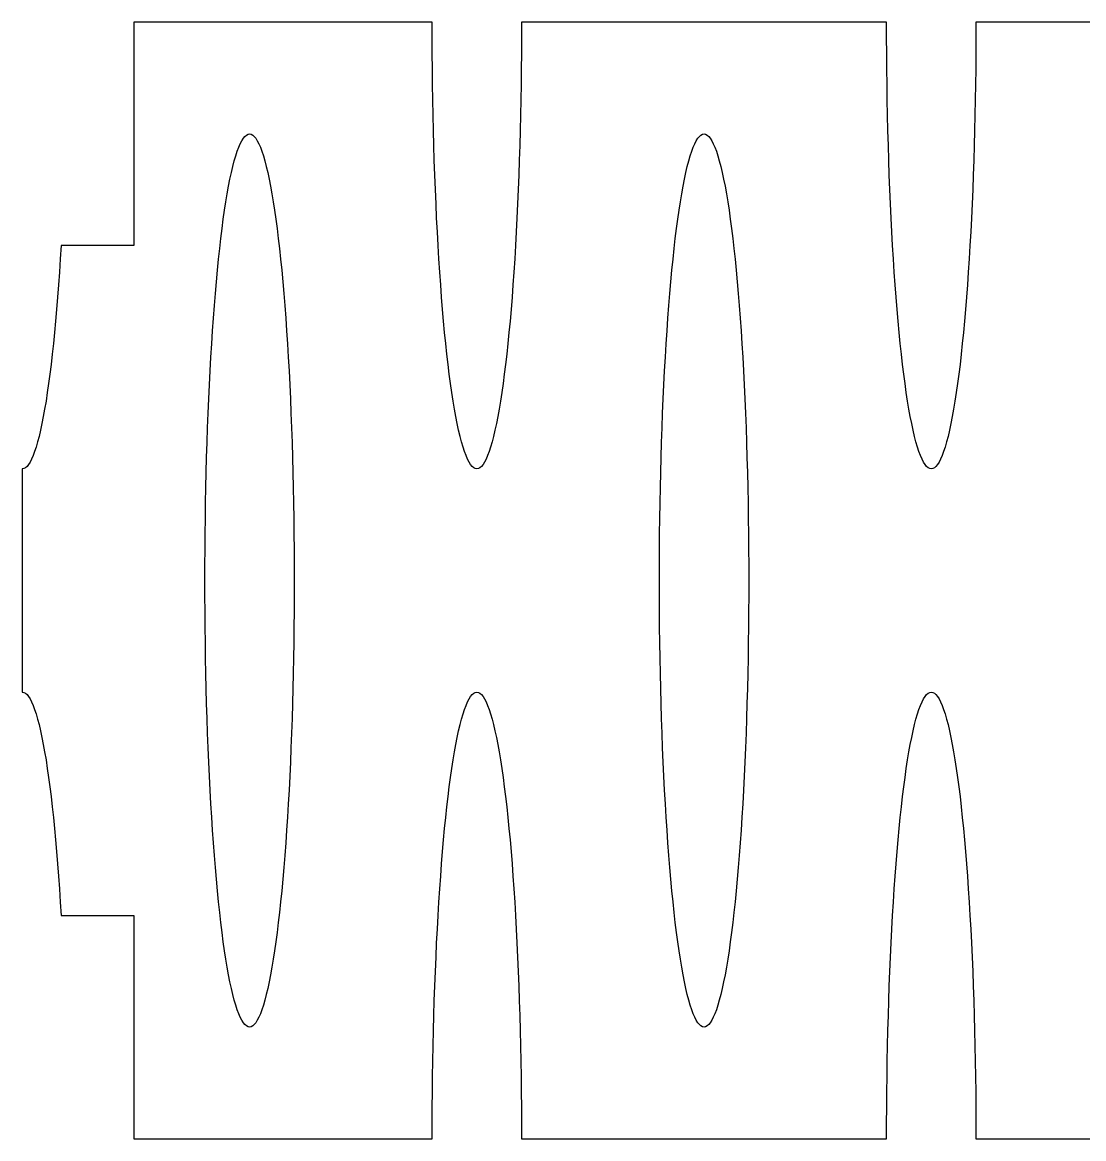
# Model space of a CAD drawing. Header units: metres. Extents: x -317 to 317, y -178 to -110.
# Drawn here: x -317.49 to -286.59, y -178.25 to -145.75 of the extents above; entities that cross this region are included whole.
import ezdxf

# ---------------------------------------------------------------- set-up
doc = ezdxf.new("R2010")
doc.units = ezdxf.units.M

msp = doc.modelspace()

# ---------------------------------------------------------------- linework, layer by layer
for p, q in [((-305.559, -145.75), (-314.237, -145.75)), ((-314.237, -145.75), (-314.237, -152.25)), ((-305.558, -146.204), (-305.559, -145.75)), ((-292.33, -145.75), (-302.959, -145.75)), ((-302.959, -145.75), (-302.959, -146.204)), ((-292.329, -146.204), (-292.33, -145.75)), ((-289.73, -145.75), (-289.731, -146.204)), ((-279.101, -145.75), (-289.73, -145.75)), ((-305.555, -146.657), (-305.558, -146.204)), ((-302.959, -146.204), (-302.962, -146.657)), ((-292.327, -146.657), (-292.329, -146.204)), ((-289.731, -146.204), (-289.733, -146.657)), ((-305.551, -147.109), (-305.555, -146.657)), ((-302.962, -146.657), (-302.966, -147.109)), ((-292.323, -147.109), (-292.327, -146.657)), ((-289.733, -146.657), (-289.737, -147.109)), ((-305.546, -147.559), (-305.551, -147.109)), ((-302.966, -147.109), (-302.971, -147.559)), ((-292.317, -147.559), (-292.323, -147.109)), ((-289.737, -147.109), (-289.743, -147.559)), ((-305.539, -148.007), (-305.546, -147.559)), ((-302.971, -147.559), (-302.978, -148.007)), ((-292.31, -148.007), (-292.317, -147.559)), ((-289.743, -147.559), (-289.75, -148.007)), ((-305.53, -148.453), (-305.539, -148.007)), ((-302.978, -148.007), (-302.987, -148.453)), ((-292.301, -148.453), (-292.31, -148.007)), ((-289.75, -148.007), (-289.758, -148.453)), ((-305.52, -148.895), (-305.53, -148.453)), ((-302.987, -148.453), (-302.997, -148.895)), ((-292.291, -148.895), (-292.301, -148.453)), ((-289.758, -148.453), (-289.769, -148.895)), ((-311.099, -149.197), (-311.054, -149.127)), ((-311.054, -149.127), (-311.009, -149.071)), ((-311.009, -149.071), (-310.964, -149.032)), ((-310.964, -149.032), (-310.918, -149.008)), ((-310.918, -149.008), (-310.873, -149)), ((-310.873, -149), (-310.827, -149.008)), ((-310.827, -149.008), (-310.782, -149.032)), ((-310.782, -149.032), (-310.737, -149.071)), ((-310.737, -149.071), (-310.692, -149.127)), ((-310.692, -149.127), (-310.647, -149.197)), ((-305.508, -149.333), (-305.52, -148.895)), ((-302.997, -148.895), (-303.009, -149.333)), ((-297.87, -149.197), (-297.825, -149.127)), ((-297.825, -149.127), (-297.78, -149.071)), ((-297.78, -149.071), (-297.735, -149.032)), ((-297.735, -149.032), (-297.69, -149.008)), ((-297.69, -149.008), (-297.644, -149)), ((-297.644, -149), (-297.599, -149.008)), ((-297.599, -149.008), (-297.554, -149.032)), ((-297.554, -149.032), (-297.508, -149.071)), ((-297.508, -149.071), (-297.463, -149.127)), ((-297.463, -149.127), (-297.418, -149.197)), ((-292.28, -149.333), (-292.291, -148.895)), ((-289.769, -148.895), (-289.78, -149.333)), ((-311.231, -149.504), (-311.187, -149.386)), ((-311.187, -149.386), (-311.143, -149.284)), ((-311.143, -149.284), (-311.099, -149.197)), ((-310.647, -149.197), (-310.603, -149.284)), ((-310.603, -149.284), (-310.558, -149.386)), ((-310.558, -149.386), (-310.515, -149.504)), ((-305.495, -149.767), (-305.508, -149.333)), ((-303.009, -149.333), (-303.022, -149.767)), ((-298.003, -149.504), (-297.959, -149.386)), ((-297.959, -149.386), (-297.914, -149.284)), ((-297.914, -149.284), (-297.87, -149.197)), ((-297.418, -149.197), (-297.374, -149.284)), ((-297.374, -149.284), (-297.33, -149.386)), ((-297.33, -149.386), (-297.286, -149.504)), ((-292.266, -149.767), (-292.28, -149.333)), ((-289.78, -149.333), (-289.794, -149.767)), ((-311.36, -149.947), (-311.317, -149.784)), ((-311.317, -149.784), (-311.275, -149.636)), ((-311.275, -149.636), (-311.231, -149.504)), ((-310.515, -149.504), (-310.471, -149.636)), ((-310.471, -149.636), (-310.428, -149.784)), ((-310.428, -149.784), (-310.386, -149.947)), ((-305.48, -150.196), (-305.495, -149.767)), ((-303.022, -149.767), (-303.037, -150.196)), ((-298.131, -149.947), (-298.089, -149.784)), ((-298.089, -149.784), (-298.046, -149.636)), ((-298.046, -149.636), (-298.003, -149.504)), ((-297.286, -149.504), (-297.242, -149.636)), ((-297.242, -149.636), (-297.2, -149.784)), ((-297.2, -149.784), (-297.157, -149.947)), ((-292.251, -150.196), (-292.266, -149.767)), ((-289.794, -149.767), (-289.808, -150.196)), ((-311.443, -150.316), (-311.402, -150.124)), ((-311.402, -150.124), (-311.36, -149.947)), ((-310.386, -149.947), (-310.344, -150.124)), ((-310.344, -150.124), (-310.303, -150.316)), ((-298.214, -150.316), (-298.173, -150.124)), ((-298.173, -150.124), (-298.131, -149.947)), ((-297.157, -149.947), (-297.115, -150.124)), ((-297.115, -150.124), (-297.074, -150.316)), ((-311.483, -150.522), (-311.443, -150.316)), ((-310.303, -150.316), (-310.263, -150.522)), ((-305.464, -150.62), (-305.48, -150.196)), ((-303.037, -150.196), (-303.053, -150.62)), ((-298.255, -150.522), (-298.214, -150.316)), ((-297.074, -150.316), (-297.034, -150.522)), ((-292.235, -150.62), (-292.251, -150.196)), ((-289.808, -150.196), (-289.825, -150.62)), ((-311.562, -150.975), (-311.523, -150.742)), ((-311.523, -150.742), (-311.483, -150.522)), ((-310.263, -150.522), (-310.223, -150.742)), ((-310.223, -150.742), (-310.184, -150.975)), ((-305.446, -151.038), (-305.464, -150.62)), ((-303.053, -150.62), (-303.071, -151.038)), ((-298.333, -150.975), (-298.294, -150.742)), ((-298.294, -150.742), (-298.255, -150.522)), ((-297.034, -150.522), (-296.994, -150.742)), ((-296.994, -150.742), (-296.955, -150.975)), ((-292.218, -151.038), (-292.235, -150.62)), ((-289.825, -150.62), (-289.842, -151.038)), ((-311.6, -151.223), (-311.562, -150.975)), ((-310.184, -150.975), (-310.146, -151.223)), ((-305.427, -151.449), (-305.446, -151.038)), ((-303.071, -151.038), (-303.09, -151.449)), ((-298.371, -151.223), (-298.333, -150.975)), ((-296.955, -150.975), (-296.917, -151.223)), ((-292.198, -151.449), (-292.218, -151.038)), ((-289.842, -151.038), (-289.861, -151.449)), ((-311.637, -151.483), (-311.6, -151.223)), ((-310.146, -151.223), (-310.109, -151.483)), ((-305.406, -151.853), (-305.427, -151.449)), ((-303.09, -151.449), (-303.111, -151.853)), ((-298.408, -151.483), (-298.371, -151.223)), ((-296.917, -151.223), (-296.88, -151.483)), ((-292.178, -151.853), (-292.198, -151.449)), ((-289.861, -151.449), (-289.882, -151.853)), ((-311.708, -152.041), (-311.673, -151.756)), ((-311.673, -151.756), (-311.637, -151.483)), ((-310.109, -151.483), (-310.072, -151.756)), ((-310.072, -151.756), (-310.037, -152.041)), ((-298.48, -152.041), (-298.445, -151.756)), ((-298.445, -151.756), (-298.408, -151.483)), ((-296.88, -151.483), (-296.844, -151.756)), ((-296.844, -151.756), (-296.809, -152.041)), ((-311.743, -152.339), (-311.708, -152.041)), ((-310.037, -152.041), (-310.003, -152.339)), ((-305.384, -152.25), (-305.406, -151.853)), ((-303.111, -151.853), (-303.133, -152.25)), ((-298.514, -152.339), (-298.48, -152.041)), ((-296.809, -152.041), (-296.774, -152.339)), ((-292.156, -152.25), (-292.178, -151.853)), ((-289.882, -151.853), (-289.904, -152.25)), ((-316.361, -152.25), (-316.385, -152.639)), ((-314.237, -152.25), (-316.361, -152.25)), ((-316.361, -152.25), (-316.361, -152.25)), ((-311.776, -152.649), (-311.743, -152.339)), ((-310.003, -152.339), (-309.97, -152.649)), ((-305.361, -152.639), (-305.384, -152.25)), ((-303.133, -152.25), (-303.156, -152.639)), ((-298.547, -152.649), (-298.514, -152.339)), ((-296.774, -152.339), (-296.741, -152.649)), ((-292.132, -152.639), (-292.156, -152.25)), ((-289.904, -152.25), (-289.927, -152.639)), ((-316.385, -152.639), (-316.409, -153.02)), ((-311.808, -152.969), (-311.776, -152.649)), ((-309.97, -152.649), (-309.938, -152.969)), ((-305.336, -153.02), (-305.361, -152.639)), ((-303.156, -152.639), (-303.181, -153.02)), ((-298.579, -152.969), (-298.547, -152.649)), ((-296.741, -152.649), (-296.709, -152.969)), ((-292.108, -153.02), (-292.132, -152.639)), ((-289.927, -152.639), (-289.952, -153.02)), ((-316.409, -153.02), (-316.435, -153.391)), ((-311.839, -153.301), (-311.808, -152.969)), ((-309.938, -152.969), (-309.907, -153.301)), ((-305.31, -153.391), (-305.336, -153.02)), ((-303.181, -153.02), (-303.207, -153.391)), ((-298.61, -153.301), (-298.579, -152.969)), ((-296.709, -152.969), (-296.678, -153.301)), ((-292.082, -153.391), (-292.108, -153.02)), ((-289.952, -153.02), (-289.978, -153.391)), ((-316.435, -153.391), (-316.463, -153.754)), ((-311.869, -153.644), (-311.839, -153.301)), ((-309.907, -153.301), (-309.877, -153.644)), ((-305.283, -153.754), (-305.31, -153.391)), ((-303.207, -153.391), (-303.234, -153.754)), ((-298.64, -153.644), (-298.61, -153.301)), ((-296.678, -153.301), (-296.648, -153.644)), ((-292.054, -153.754), (-292.082, -153.391)), ((-289.978, -153.391), (-290.005, -153.754)), ((-311.897, -153.996), (-311.869, -153.644)), ((-309.877, -153.644), (-309.848, -153.996)), ((-298.669, -153.996), (-298.64, -153.644)), ((-296.648, -153.644), (-296.62, -153.996)), ((-316.463, -153.754), (-316.491, -154.106)), ((-311.925, -154.359), (-311.897, -153.996)), ((-309.848, -153.996), (-309.821, -154.359)), ((-305.254, -154.106), (-305.283, -153.754)), ((-303.234, -153.754), (-303.263, -154.106)), ((-298.696, -154.359), (-298.669, -153.996)), ((-296.62, -153.996), (-296.592, -154.359)), ((-292.026, -154.106), (-292.054, -153.754)), ((-290.005, -153.754), (-290.034, -154.106)), ((-316.491, -154.106), (-316.521, -154.449)), ((-311.951, -154.73), (-311.925, -154.359)), ((-309.821, -154.359), (-309.795, -154.73)), ((-305.225, -154.449), (-305.254, -154.106)), ((-303.263, -154.106), (-303.292, -154.449)), ((-298.722, -154.73), (-298.696, -154.359)), ((-296.592, -154.359), (-296.566, -154.73)), ((-291.996, -154.449), (-292.026, -154.106)), ((-290.034, -154.106), (-290.064, -154.449)), ((-316.521, -154.449), (-316.552, -154.781)), ((-305.194, -154.781), (-305.225, -154.449)), ((-303.292, -154.449), (-303.323, -154.781)), ((-291.965, -154.781), (-291.996, -154.449)), ((-290.064, -154.449), (-290.095, -154.781)), ((-316.552, -154.781), (-316.584, -155.101)), ((-311.975, -155.111), (-311.951, -154.73)), ((-309.795, -154.73), (-309.77, -155.111)), ((-305.162, -155.101), (-305.194, -154.781)), ((-303.323, -154.781), (-303.355, -155.101)), ((-298.747, -155.111), (-298.722, -154.73)), ((-296.566, -154.73), (-296.542, -155.111)), ((-291.933, -155.101), (-291.965, -154.781)), ((-290.095, -154.781), (-290.127, -155.101)), ((-316.584, -155.101), (-316.617, -155.411)), ((-311.999, -155.5), (-311.975, -155.111)), ((-309.77, -155.111), (-309.747, -155.5)), ((-305.128, -155.411), (-305.162, -155.101)), ((-303.355, -155.101), (-303.389, -155.411)), ((-298.77, -155.5), (-298.747, -155.111)), ((-296.542, -155.111), (-296.518, -155.5)), ((-291.9, -155.411), (-291.933, -155.101)), ((-290.127, -155.101), (-290.16, -155.411)), ((-316.617, -155.411), (-316.652, -155.709)), ((-312.021, -155.897), (-311.999, -155.5)), ((-309.747, -155.5), (-309.725, -155.897)), ((-305.094, -155.709), (-305.128, -155.411)), ((-303.389, -155.411), (-303.423, -155.709)), ((-298.792, -155.897), (-298.77, -155.5)), ((-296.518, -155.5), (-296.496, -155.897)), ((-291.866, -155.709), (-291.9, -155.411)), ((-290.16, -155.411), (-290.194, -155.709)), ((-316.687, -155.994), (-316.723, -156.267)), ((-316.652, -155.709), (-316.687, -155.994)), ((-312.041, -156.301), (-312.021, -155.897)), ((-309.725, -155.897), (-309.704, -156.301)), ((-305.059, -155.994), (-305.094, -155.709)), ((-305.023, -156.267), (-305.059, -155.994)), ((-303.458, -155.994), (-303.494, -156.267)), ((-303.423, -155.709), (-303.458, -155.994)), ((-298.813, -156.301), (-298.792, -155.897)), ((-296.496, -155.897), (-296.476, -156.301)), ((-291.83, -155.994), (-291.866, -155.709)), ((-291.794, -156.267), (-291.83, -155.994)), ((-290.23, -155.994), (-290.266, -156.267)), ((-290.194, -155.709), (-290.23, -155.994)), ((-316.723, -156.267), (-316.76, -156.527)), ((-312.06, -156.712), (-312.041, -156.301)), ((-309.704, -156.301), (-309.685, -156.712)), ((-304.985, -156.527), (-305.023, -156.267)), ((-303.494, -156.267), (-303.532, -156.527)), ((-298.832, -156.712), (-298.813, -156.301)), ((-296.476, -156.301), (-296.457, -156.712)), ((-291.757, -156.527), (-291.794, -156.267)), ((-290.266, -156.267), (-290.303, -156.527)), ((-316.76, -156.527), (-316.798, -156.775)), ((-304.947, -156.775), (-304.985, -156.527)), ((-303.532, -156.527), (-303.57, -156.775)), ((-291.719, -156.775), (-291.757, -156.527)), ((-290.303, -156.527), (-290.341, -156.775)), ((-316.798, -156.775), (-316.837, -157.008)), ((-312.078, -157.13), (-312.06, -156.712)), ((-309.685, -156.712), (-309.668, -157.13)), ((-304.909, -157.008), (-304.947, -156.775)), ((-303.57, -156.775), (-303.609, -157.008)), ((-298.85, -157.13), (-298.832, -156.712)), ((-296.457, -156.712), (-296.439, -157.13)), ((-291.68, -157.008), (-291.719, -156.775)), ((-290.341, -156.775), (-290.38, -157.008)), ((-316.877, -157.228), (-316.917, -157.434)), ((-316.837, -157.008), (-316.877, -157.228)), ((-312.094, -157.554), (-312.078, -157.13)), ((-309.668, -157.13), (-309.651, -157.554)), ((-304.869, -157.228), (-304.909, -157.008)), ((-304.828, -157.434), (-304.869, -157.228)), ((-303.648, -157.228), (-303.689, -157.434)), ((-303.609, -157.008), (-303.648, -157.228)), ((-298.866, -157.554), (-298.85, -157.13)), ((-296.439, -157.13), (-296.423, -157.554)), ((-291.64, -157.228), (-291.68, -157.008)), ((-291.6, -157.434), (-291.64, -157.228)), ((-290.42, -157.228), (-290.46, -157.434)), ((-290.38, -157.008), (-290.42, -157.228)), ((-316.917, -157.434), (-316.958, -157.626)), ((-312.109, -157.983), (-312.094, -157.554)), ((-309.651, -157.554), (-309.636, -157.983)), ((-304.787, -157.626), (-304.828, -157.434)), ((-303.689, -157.434), (-303.73, -157.626)), ((-298.881, -157.983), (-298.866, -157.554)), ((-296.423, -157.554), (-296.408, -157.983)), ((-291.559, -157.626), (-291.6, -157.434)), ((-290.46, -157.434), (-290.501, -157.626)), ((-317, -157.803), (-317.043, -157.966)), ((-316.958, -157.626), (-317, -157.803)), ((-304.746, -157.803), (-304.787, -157.626)), ((-304.703, -157.966), (-304.746, -157.803)), ((-303.772, -157.803), (-303.814, -157.966)), ((-303.73, -157.626), (-303.772, -157.803)), ((-291.517, -157.803), (-291.559, -157.626)), ((-291.475, -157.966), (-291.517, -157.803)), ((-290.543, -157.803), (-290.585, -157.966)), ((-290.501, -157.626), (-290.543, -157.803)), ((-317.129, -158.246), (-317.173, -158.364)), ((-317.085, -158.114), (-317.129, -158.246)), ((-317.043, -157.966), (-317.085, -158.114)), ((-312.122, -158.417), (-312.109, -157.983)), ((-309.636, -157.983), (-309.623, -158.417)), ((-304.66, -158.114), (-304.703, -157.966)), ((-304.617, -158.246), (-304.66, -158.114)), ((-304.573, -158.364), (-304.617, -158.246)), ((-303.9, -158.246), (-303.944, -158.364)), ((-303.857, -158.114), (-303.9, -158.246)), ((-303.814, -157.966), (-303.857, -158.114)), ((-298.894, -158.417), (-298.881, -157.983)), ((-296.408, -157.983), (-296.395, -158.417)), ((-291.432, -158.114), (-291.475, -157.966)), ((-291.388, -158.246), (-291.432, -158.114)), ((-291.344, -158.364), (-291.388, -158.246)), ((-290.672, -158.246), (-290.715, -158.364)), ((-290.628, -158.114), (-290.672, -158.246)), ((-290.585, -157.966), (-290.628, -158.114)), ((-317.261, -158.553), (-317.306, -158.623)), ((-317.217, -158.466), (-317.261, -158.553)), ((-317.173, -158.364), (-317.217, -158.466)), ((-312.134, -158.855), (-312.122, -158.417)), ((-309.623, -158.417), (-309.611, -158.855)), ((-304.529, -158.466), (-304.573, -158.364)), ((-304.484, -158.553), (-304.529, -158.466)), ((-304.439, -158.623), (-304.484, -158.553)), ((-304.033, -158.553), (-304.078, -158.623)), ((-303.988, -158.466), (-304.033, -158.553)), ((-303.944, -158.364), (-303.988, -158.466)), ((-298.906, -158.855), (-298.894, -158.417)), ((-296.395, -158.417), (-296.383, -158.855)), ((-291.3, -158.466), (-291.344, -158.364)), ((-291.256, -158.553), (-291.3, -158.466)), ((-291.211, -158.623), (-291.256, -158.553)), ((-290.804, -158.553), (-290.849, -158.623)), ((-290.76, -158.466), (-290.804, -158.553)), ((-290.715, -158.364), (-290.76, -158.466)), ((-317.442, -158.742), (-317.487, -158.75)), ((-317.487, -158.75), (-317.487, -165.25)), ((-317.396, -158.718), (-317.442, -158.742)), ((-317.351, -158.679), (-317.396, -158.718)), ((-317.306, -158.623), (-317.351, -158.679)), ((-312.144, -159.297), (-312.134, -158.855)), ((-309.611, -158.855), (-309.601, -159.297)), ((-304.394, -158.679), (-304.439, -158.623)), ((-304.349, -158.718), (-304.394, -158.679)), ((-304.304, -158.742), (-304.349, -158.718)), ((-304.259, -158.75), (-304.304, -158.742)), ((-304.213, -158.742), (-304.259, -158.75)), ((-304.168, -158.718), (-304.213, -158.742)), ((-304.123, -158.679), (-304.168, -158.718)), ((-304.078, -158.623), (-304.123, -158.679)), ((-298.916, -159.297), (-298.906, -158.855)), ((-296.383, -158.855), (-296.373, -159.297)), ((-291.166, -158.679), (-291.211, -158.623)), ((-291.121, -158.718), (-291.166, -158.679)), ((-291.075, -158.742), (-291.121, -158.718)), ((-291.03, -158.75), (-291.075, -158.742)), ((-290.985, -158.742), (-291.03, -158.75)), ((-290.939, -158.718), (-290.985, -158.742)), ((-290.894, -158.679), (-290.939, -158.718)), ((-290.849, -158.623), (-290.894, -158.679)), ((-312.153, -159.743), (-312.144, -159.297)), ((-309.601, -159.297), (-309.593, -159.743)), ((-298.924, -159.743), (-298.916, -159.297)), ((-296.373, -159.297), (-296.364, -159.743)), ((-312.16, -160.191), (-312.153, -159.743)), ((-309.593, -159.743), (-309.585, -160.191)), ((-298.932, -160.191), (-298.924, -159.743)), ((-296.364, -159.743), (-296.357, -160.191)), ((-312.166, -160.641), (-312.16, -160.191)), ((-309.585, -160.191), (-309.58, -160.641)), ((-298.937, -160.641), (-298.932, -160.191)), ((-296.357, -160.191), (-296.351, -160.641)), ((-312.17, -161.093), (-312.166, -160.641)), ((-309.58, -160.641), (-309.576, -161.093)), ((-298.941, -161.093), (-298.937, -160.641)), ((-296.351, -160.641), (-296.347, -161.093)), ((-312.172, -161.546), (-312.17, -161.093)), ((-309.576, -161.093), (-309.574, -161.546)), ((-298.943, -161.546), (-298.941, -161.093)), ((-296.347, -161.093), (-296.345, -161.546)), ((-312.173, -162), (-312.172, -161.546)), ((-309.574, -161.546), (-309.573, -162)), ((-298.944, -162), (-298.943, -161.546)), ((-296.345, -161.546), (-296.344, -162)), ((-312.172, -162.454), (-312.173, -162)), ((-309.573, -162), (-309.574, -162.454)), ((-298.943, -162.454), (-298.944, -162)), ((-296.344, -162), (-296.345, -162.454)), ((-312.17, -162.907), (-312.172, -162.454)), ((-309.574, -162.454), (-309.576, -162.907)), ((-298.941, -162.907), (-298.943, -162.454)), ((-296.345, -162.454), (-296.347, -162.907)), ((-312.166, -163.359), (-312.17, -162.907)), ((-309.576, -162.907), (-309.58, -163.359)), ((-298.937, -163.359), (-298.941, -162.907)), ((-296.347, -162.907), (-296.351, -163.359)), ((-312.16, -163.809), (-312.166, -163.359)), ((-309.58, -163.359), (-309.585, -163.809)), ((-298.932, -163.809), (-298.937, -163.359)), ((-296.351, -163.359), (-296.357, -163.809)), ((-312.153, -164.257), (-312.16, -163.809)), ((-309.585, -163.809), (-309.593, -164.257)), ((-298.924, -164.257), (-298.932, -163.809)), ((-296.357, -163.809), (-296.364, -164.257)), ((-312.144, -164.703), (-312.153, -164.257)), ((-309.593, -164.257), (-309.601, -164.703)), ((-298.916, -164.703), (-298.924, -164.257)), ((-296.364, -164.257), (-296.373, -164.703)), ((-312.134, -165.145), (-312.144, -164.703)), ((-309.601, -164.703), (-309.611, -165.145)), ((-298.906, -165.145), (-298.916, -164.703)), ((-296.373, -164.703), (-296.383, -165.145)), ((-317.487, -165.25), (-317.442, -165.258)), ((-317.442, -165.258), (-317.396, -165.282)), ((-317.396, -165.282), (-317.351, -165.321)), ((-317.351, -165.321), (-317.306, -165.377)), ((-317.306, -165.377), (-317.261, -165.447)), ((-312.122, -165.583), (-312.134, -165.145)), ((-309.611, -165.145), (-309.623, -165.583)), ((-304.484, -165.447), (-304.439, -165.377)), ((-304.439, -165.377), (-304.394, -165.321)), ((-304.394, -165.321), (-304.349, -165.282)), ((-304.349, -165.282), (-304.304, -165.258)), ((-304.304, -165.258), (-304.259, -165.25)), ((-304.259, -165.25), (-304.213, -165.258)), ((-304.213, -165.258), (-304.168, -165.282)), ((-304.168, -165.282), (-304.123, -165.321)), ((-304.123, -165.321), (-304.078, -165.377)), ((-304.078, -165.377), (-304.033, -165.447)), ((-298.894, -165.583), (-298.906, -165.145)), ((-296.383, -165.145), (-296.395, -165.583)), ((-291.256, -165.447), (-291.211, -165.377)), ((-291.211, -165.377), (-291.166, -165.321)), ((-291.166, -165.321), (-291.121, -165.282)), ((-291.121, -165.282), (-291.075, -165.258)), ((-291.075, -165.258), (-291.03, -165.25)), ((-291.03, -165.25), (-290.985, -165.258)), ((-290.985, -165.258), (-290.939, -165.282)), ((-290.939, -165.282), (-290.894, -165.321)), ((-290.894, -165.321), (-290.849, -165.377)), ((-290.849, -165.377), (-290.804, -165.447)), ((-317.261, -165.447), (-317.217, -165.534)), ((-317.217, -165.534), (-317.173, -165.636)), ((-317.173, -165.636), (-317.129, -165.754)), ((-312.109, -166.017), (-312.122, -165.583)), ((-309.623, -165.583), (-309.636, -166.017)), ((-304.617, -165.754), (-304.573, -165.636)), ((-304.573, -165.636), (-304.529, -165.534)), ((-304.529, -165.534), (-304.484, -165.447)), ((-304.033, -165.447), (-303.988, -165.534)), ((-303.988, -165.534), (-303.944, -165.636)), ((-303.944, -165.636), (-303.9, -165.754)), ((-298.881, -166.017), (-298.894, -165.583)), ((-296.395, -165.583), (-296.408, -166.017)), ((-291.388, -165.754), (-291.344, -165.636)), ((-291.344, -165.636), (-291.3, -165.534)), ((-291.3, -165.534), (-291.256, -165.447)), ((-290.804, -165.447), (-290.76, -165.534)), ((-290.76, -165.534), (-290.715, -165.636)), ((-290.715, -165.636), (-290.672, -165.754)), ((-317.129, -165.754), (-317.085, -165.886)), ((-317.085, -165.886), (-317.043, -166.034)), ((-317.043, -166.034), (-317, -166.197)), ((-312.094, -166.446), (-312.109, -166.017)), ((-309.636, -166.017), (-309.651, -166.446)), ((-304.746, -166.197), (-304.703, -166.034)), ((-304.703, -166.034), (-304.66, -165.886)), ((-304.66, -165.886), (-304.617, -165.754)), ((-303.9, -165.754), (-303.857, -165.886)), ((-303.857, -165.886), (-303.814, -166.034)), ((-303.814, -166.034), (-303.772, -166.197)), ((-298.866, -166.446), (-298.881, -166.017)), ((-296.408, -166.017), (-296.423, -166.446)), ((-291.517, -166.197), (-291.475, -166.034)), ((-291.475, -166.034), (-291.432, -165.886)), ((-291.432, -165.886), (-291.388, -165.754)), ((-290.672, -165.754), (-290.628, -165.886)), ((-290.628, -165.886), (-290.585, -166.034)), ((-290.585, -166.034), (-290.543, -166.197)), ((-317, -166.197), (-316.958, -166.374)), ((-316.958, -166.374), (-316.917, -166.566)), ((-304.828, -166.566), (-304.787, -166.374)), ((-304.787, -166.374), (-304.746, -166.197)), ((-303.772, -166.197), (-303.73, -166.374)), ((-303.73, -166.374), (-303.689, -166.566)), ((-291.6, -166.566), (-291.559, -166.374)), ((-291.559, -166.374), (-291.517, -166.197)), ((-290.543, -166.197), (-290.501, -166.374)), ((-290.501, -166.374), (-290.46, -166.566)), ((-316.917, -166.566), (-316.877, -166.772)), ((-312.078, -166.87), (-312.094, -166.446)), ((-309.651, -166.446), (-309.668, -166.87)), ((-304.869, -166.772), (-304.828, -166.566)), ((-303.689, -166.566), (-303.648, -166.772)), ((-298.85, -166.87), (-298.866, -166.446)), ((-296.423, -166.446), (-296.439, -166.87)), ((-291.64, -166.772), (-291.6, -166.566)), ((-290.46, -166.566), (-290.42, -166.772)), ((-316.877, -166.772), (-316.837, -166.992)), ((-316.837, -166.992), (-316.798, -167.225)), ((-312.06, -167.288), (-312.078, -166.87)), ((-309.668, -166.87), (-309.685, -167.288)), ((-304.947, -167.225), (-304.909, -166.992)), ((-304.909, -166.992), (-304.869, -166.772)), ((-303.648, -166.772), (-303.609, -166.992)), ((-303.609, -166.992), (-303.57, -167.225)), ((-298.832, -167.288), (-298.85, -166.87)), ((-296.439, -166.87), (-296.457, -167.288)), ((-291.719, -167.225), (-291.68, -166.992)), ((-291.68, -166.992), (-291.64, -166.772)), ((-290.42, -166.772), (-290.38, -166.992)), ((-290.38, -166.992), (-290.341, -167.225)), ((-316.798, -167.225), (-316.76, -167.473)), ((-312.041, -167.699), (-312.06, -167.288)), ((-309.685, -167.288), (-309.704, -167.699)), ((-304.985, -167.473), (-304.947, -167.225)), ((-303.57, -167.225), (-303.532, -167.473)), ((-298.813, -167.699), (-298.832, -167.288)), ((-296.457, -167.288), (-296.476, -167.699)), ((-291.757, -167.473), (-291.719, -167.225)), ((-290.341, -167.225), (-290.303, -167.473)), ((-316.76, -167.473), (-316.723, -167.733)), ((-312.021, -168.103), (-312.041, -167.699)), ((-309.704, -167.699), (-309.725, -168.103)), ((-305.023, -167.733), (-304.985, -167.473)), ((-303.532, -167.473), (-303.494, -167.733)), ((-298.792, -168.103), (-298.813, -167.699)), ((-296.476, -167.699), (-296.496, -168.103)), ((-291.794, -167.733), (-291.757, -167.473)), ((-290.303, -167.473), (-290.266, -167.733)), ((-316.723, -167.733), (-316.687, -168.006)), ((-316.687, -168.006), (-316.652, -168.291)), ((-305.094, -168.291), (-305.059, -168.006)), ((-305.059, -168.006), (-305.023, -167.733)), ((-303.494, -167.733), (-303.458, -168.006)), ((-303.458, -168.006), (-303.423, -168.291)), ((-291.866, -168.291), (-291.83, -168.006)), ((-291.83, -168.006), (-291.794, -167.733)), ((-290.266, -167.733), (-290.23, -168.006)), ((-290.23, -168.006), (-290.194, -168.291)), ((-316.652, -168.291), (-316.617, -168.589)), ((-311.999, -168.5), (-312.021, -168.103)), ((-309.725, -168.103), (-309.747, -168.5)), ((-305.128, -168.589), (-305.094, -168.291)), ((-303.423, -168.291), (-303.389, -168.589)), ((-298.77, -168.5), (-298.792, -168.103)), ((-296.496, -168.103), (-296.518, -168.5)), ((-291.9, -168.589), (-291.866, -168.291)), ((-290.194, -168.291), (-290.16, -168.589)), ((-316.617, -168.589), (-316.584, -168.899)), ((-311.975, -168.889), (-311.999, -168.5)), ((-309.747, -168.5), (-309.77, -168.889)), ((-305.162, -168.899), (-305.128, -168.589)), ((-303.389, -168.589), (-303.355, -168.899)), ((-298.747, -168.889), (-298.77, -168.5)), ((-296.518, -168.5), (-296.542, -168.889)), ((-291.933, -168.899), (-291.9, -168.589)), ((-290.16, -168.589), (-290.127, -168.899)), ((-316.584, -168.899), (-316.552, -169.219)), ((-311.951, -169.27), (-311.975, -168.889)), ((-309.77, -168.889), (-309.795, -169.27)), ((-305.194, -169.219), (-305.162, -168.899)), ((-303.355, -168.899), (-303.323, -169.219)), ((-298.722, -169.27), (-298.747, -168.889)), ((-296.542, -168.889), (-296.566, -169.27)), ((-291.965, -169.219), (-291.933, -168.899)), ((-290.127, -168.899), (-290.095, -169.219)), ((-316.552, -169.219), (-316.521, -169.551)), ((-311.925, -169.641), (-311.951, -169.27)), ((-309.795, -169.27), (-309.821, -169.641)), ((-305.225, -169.551), (-305.194, -169.219)), ((-303.323, -169.219), (-303.292, -169.551)), ((-298.696, -169.641), (-298.722, -169.27)), ((-296.566, -169.27), (-296.592, -169.641)), ((-291.996, -169.551), (-291.965, -169.219)), ((-290.095, -169.219), (-290.064, -169.551)), ((-316.521, -169.551), (-316.491, -169.894)), ((-311.897, -170.004), (-311.925, -169.641)), ((-309.821, -169.641), (-309.848, -170.004)), ((-305.254, -169.894), (-305.225, -169.551)), ((-303.292, -169.551), (-303.263, -169.894)), ((-298.669, -170.004), (-298.696, -169.641)), ((-296.592, -169.641), (-296.62, -170.004)), ((-292.026, -169.894), (-291.996, -169.551)), ((-290.064, -169.551), (-290.034, -169.894)), ((-316.491, -169.894), (-316.463, -170.246)), ((-305.283, -170.246), (-305.254, -169.894)), ((-303.263, -169.894), (-303.234, -170.246)), ((-292.054, -170.246), (-292.026, -169.894)), ((-290.034, -169.894), (-290.005, -170.246)), ((-316.463, -170.246), (-316.435, -170.609)), ((-311.869, -170.356), (-311.897, -170.004)), ((-309.848, -170.004), (-309.877, -170.356)), ((-305.31, -170.609), (-305.283, -170.246)), ((-303.234, -170.246), (-303.207, -170.609)), ((-298.64, -170.356), (-298.669, -170.004)), ((-296.62, -170.004), (-296.648, -170.356)), ((-292.082, -170.609), (-292.054, -170.246)), ((-290.005, -170.246), (-289.978, -170.609)), ((-316.435, -170.609), (-316.409, -170.98)), ((-311.839, -170.699), (-311.869, -170.356)), ((-309.877, -170.356), (-309.907, -170.699)), ((-305.336, -170.98), (-305.31, -170.609)), ((-303.207, -170.609), (-303.181, -170.98)), ((-298.61, -170.699), (-298.64, -170.356)), ((-296.648, -170.356), (-296.678, -170.699)), ((-292.108, -170.98), (-292.082, -170.609)), ((-289.978, -170.609), (-289.952, -170.98)), ((-311.808, -171.031), (-311.839, -170.699)), ((-309.907, -170.699), (-309.938, -171.031)), ((-298.579, -171.031), (-298.61, -170.699)), ((-296.678, -170.699), (-296.709, -171.031)), ((-316.409, -170.98), (-316.385, -171.361)), ((-311.776, -171.351), (-311.808, -171.031)), ((-309.938, -171.031), (-309.97, -171.351)), ((-305.361, -171.361), (-305.336, -170.98)), ((-303.181, -170.98), (-303.156, -171.361)), ((-298.547, -171.351), (-298.579, -171.031)), ((-296.709, -171.031), (-296.741, -171.351)), ((-292.132, -171.361), (-292.108, -170.98)), ((-289.952, -170.98), (-289.927, -171.361)), ((-316.385, -171.361), (-316.361, -171.75)), ((-311.743, -171.661), (-311.776, -171.351)), ((-309.97, -171.351), (-310.003, -171.661)), ((-305.384, -171.75), (-305.361, -171.361)), ((-303.156, -171.361), (-303.133, -171.75)), ((-298.514, -171.661), (-298.547, -171.351)), ((-296.741, -171.351), (-296.774, -171.661)), ((-292.156, -171.75), (-292.132, -171.361)), ((-289.927, -171.361), (-289.904, -171.75)), ((-316.361, -171.75), (-316.361, -171.75)), ((-316.361, -171.75), (-314.237, -171.75)), ((-314.237, -171.75), (-314.237, -178.25)), ((-311.708, -171.959), (-311.743, -171.661)), ((-310.003, -171.661), (-310.037, -171.959)), ((-305.406, -172.147), (-305.384, -171.75)), ((-303.133, -171.75), (-303.111, -172.147)), ((-298.48, -171.959), (-298.514, -171.661)), ((-296.774, -171.661), (-296.809, -171.959)), ((-292.178, -172.147), (-292.156, -171.75)), ((-289.904, -171.75), (-289.882, -172.147)), ((-311.673, -172.244), (-311.708, -171.959)), ((-311.637, -172.517), (-311.673, -172.244)), ((-310.072, -172.244), (-310.109, -172.517)), ((-310.037, -171.959), (-310.072, -172.244)), ((-305.427, -172.551), (-305.406, -172.147)), ((-303.111, -172.147), (-303.09, -172.551)), ((-298.445, -172.244), (-298.48, -171.959)), ((-298.408, -172.517), (-298.445, -172.244)), ((-296.844, -172.244), (-296.88, -172.517)), ((-296.809, -171.959), (-296.844, -172.244)), ((-292.198, -172.551), (-292.178, -172.147)), ((-289.882, -172.147), (-289.861, -172.551)), ((-311.6, -172.777), (-311.637, -172.517)), ((-310.109, -172.517), (-310.146, -172.777)), ((-305.446, -172.962), (-305.427, -172.551)), ((-303.09, -172.551), (-303.071, -172.962)), ((-298.371, -172.777), (-298.408, -172.517)), ((-296.88, -172.517), (-296.917, -172.777)), ((-292.218, -172.962), (-292.198, -172.551)), ((-289.861, -172.551), (-289.842, -172.962)), ((-311.562, -173.025), (-311.6, -172.777)), ((-310.146, -172.777), (-310.184, -173.025)), ((-298.333, -173.025), (-298.371, -172.777)), ((-296.917, -172.777), (-296.955, -173.025)), ((-311.523, -173.258), (-311.562, -173.025)), ((-310.184, -173.025), (-310.223, -173.258)), ((-305.464, -173.38), (-305.446, -172.962)), ((-303.071, -172.962), (-303.053, -173.38)), ((-298.294, -173.258), (-298.333, -173.025)), ((-296.955, -173.025), (-296.994, -173.258)), ((-292.235, -173.38), (-292.218, -172.962)), ((-289.842, -172.962), (-289.825, -173.38)), ((-311.483, -173.478), (-311.523, -173.258)), ((-311.443, -173.684), (-311.483, -173.478)), ((-310.263, -173.478), (-310.303, -173.684)), ((-310.223, -173.258), (-310.263, -173.478)), ((-305.48, -173.804), (-305.464, -173.38)), ((-303.053, -173.38), (-303.037, -173.804)), ((-298.255, -173.478), (-298.294, -173.258)), ((-298.214, -173.684), (-298.255, -173.478)), ((-297.034, -173.478), (-297.074, -173.684)), ((-296.994, -173.258), (-297.034, -173.478)), ((-292.251, -173.804), (-292.235, -173.38)), ((-289.825, -173.38), (-289.808, -173.804)), ((-311.402, -173.876), (-311.443, -173.684)), ((-310.303, -173.684), (-310.344, -173.876)), ((-305.495, -174.233), (-305.48, -173.804)), ((-303.037, -173.804), (-303.022, -174.233)), ((-298.173, -173.876), (-298.214, -173.684)), ((-297.074, -173.684), (-297.115, -173.876)), ((-292.266, -174.233), (-292.251, -173.804)), ((-289.808, -173.804), (-289.794, -174.233)), ((-311.36, -174.053), (-311.402, -173.876)), ((-311.317, -174.216), (-311.36, -174.053)), ((-310.386, -174.053), (-310.428, -174.216)), ((-310.344, -173.876), (-310.386, -174.053)), ((-298.131, -174.053), (-298.173, -173.876)), ((-298.089, -174.216), (-298.131, -174.053)), ((-297.157, -174.053), (-297.2, -174.216)), ((-297.115, -173.876), (-297.157, -174.053)), ((-311.275, -174.364), (-311.317, -174.216)), ((-311.231, -174.496), (-311.275, -174.364)), ((-311.187, -174.614), (-311.231, -174.496)), ((-310.515, -174.496), (-310.558, -174.614)), ((-310.471, -174.364), (-310.515, -174.496)), ((-310.428, -174.216), (-310.471, -174.364)), ((-305.508, -174.667), (-305.495, -174.233)), ((-303.022, -174.233), (-303.009, -174.667)), ((-298.046, -174.364), (-298.089, -174.216)), ((-298.003, -174.496), (-298.046, -174.364)), ((-297.959, -174.614), (-298.003, -174.496)), ((-297.286, -174.496), (-297.33, -174.614)), ((-297.242, -174.364), (-297.286, -174.496)), ((-297.2, -174.216), (-297.242, -174.364)), ((-292.28, -174.667), (-292.266, -174.233)), ((-289.794, -174.233), (-289.78, -174.667)), ((-311.143, -174.716), (-311.187, -174.614)), ((-311.099, -174.803), (-311.143, -174.716)), ((-311.054, -174.873), (-311.099, -174.803)), ((-310.647, -174.803), (-310.692, -174.873)), ((-310.603, -174.716), (-310.647, -174.803)), ((-310.558, -174.614), (-310.603, -174.716)), ((-305.52, -175.105), (-305.508, -174.667)), ((-303.009, -174.667), (-302.997, -175.105)), ((-297.914, -174.716), (-297.959, -174.614)), ((-297.87, -174.803), (-297.914, -174.716)), ((-297.825, -174.873), (-297.87, -174.803)), ((-297.418, -174.803), (-297.463, -174.873)), ((-297.374, -174.716), (-297.418, -174.803)), ((-297.33, -174.614), (-297.374, -174.716)), ((-292.291, -175.105), (-292.28, -174.667)), ((-289.78, -174.667), (-289.769, -175.105)), ((-311.009, -174.929), (-311.054, -174.873)), ((-310.964, -174.968), (-311.009, -174.929)), ((-310.918, -174.992), (-310.964, -174.968)), ((-310.873, -175), (-310.918, -174.992)), ((-310.827, -174.992), (-310.873, -175)), ((-310.782, -174.968), (-310.827, -174.992)), ((-310.737, -174.929), (-310.782, -174.968)), ((-310.692, -174.873), (-310.737, -174.929)), ((-305.53, -175.547), (-305.52, -175.105)), ((-302.997, -175.105), (-302.987, -175.547)), ((-297.78, -174.929), (-297.825, -174.873)), ((-297.735, -174.968), (-297.78, -174.929)), ((-297.69, -174.992), (-297.735, -174.968)), ((-297.644, -175), (-297.69, -174.992)), ((-297.599, -174.992), (-297.644, -175)), ((-297.554, -174.968), (-297.599, -174.992)), ((-297.508, -174.929), (-297.554, -174.968)), ((-297.463, -174.873), (-297.508, -174.929)), ((-292.301, -175.547), (-292.291, -175.105)), ((-289.769, -175.105), (-289.758, -175.547)), ((-305.539, -175.993), (-305.53, -175.547)), ((-302.987, -175.547), (-302.978, -175.993)), ((-292.31, -175.993), (-292.301, -175.547)), ((-289.758, -175.547), (-289.75, -175.993)), ((-305.546, -176.441), (-305.539, -175.993)), ((-302.978, -175.993), (-302.971, -176.441)), ((-292.317, -176.441), (-292.31, -175.993)), ((-289.75, -175.993), (-289.743, -176.441)), ((-305.551, -176.891), (-305.546, -176.441)), ((-302.971, -176.441), (-302.966, -176.891)), ((-292.323, -176.891), (-292.317, -176.441)), ((-289.743, -176.441), (-289.737, -176.891)), ((-305.555, -177.343), (-305.551, -176.891)), ((-302.966, -176.891), (-302.962, -177.343)), ((-292.327, -177.343), (-292.323, -176.891)), ((-289.737, -176.891), (-289.733, -177.343)), ((-305.558, -177.796), (-305.555, -177.343)), ((-302.962, -177.343), (-302.959, -177.796)), ((-292.329, -177.796), (-292.327, -177.343)), ((-289.733, -177.343), (-289.731, -177.796)), ((-305.559, -178.25), (-305.558, -177.796)), ((-302.959, -177.796), (-302.959, -178.25)), ((-292.33, -178.25), (-292.329, -177.796)), ((-289.731, -177.796), (-289.73, -178.25)), ((-314.237, -178.25), (-305.559, -178.25)), ((-302.959, -178.25), (-292.33, -178.25)), ((-289.73, -178.25), (-279.101, -178.25))]:
    msp.add_line(p, q)

doc.saveas('drawing.dxf')
